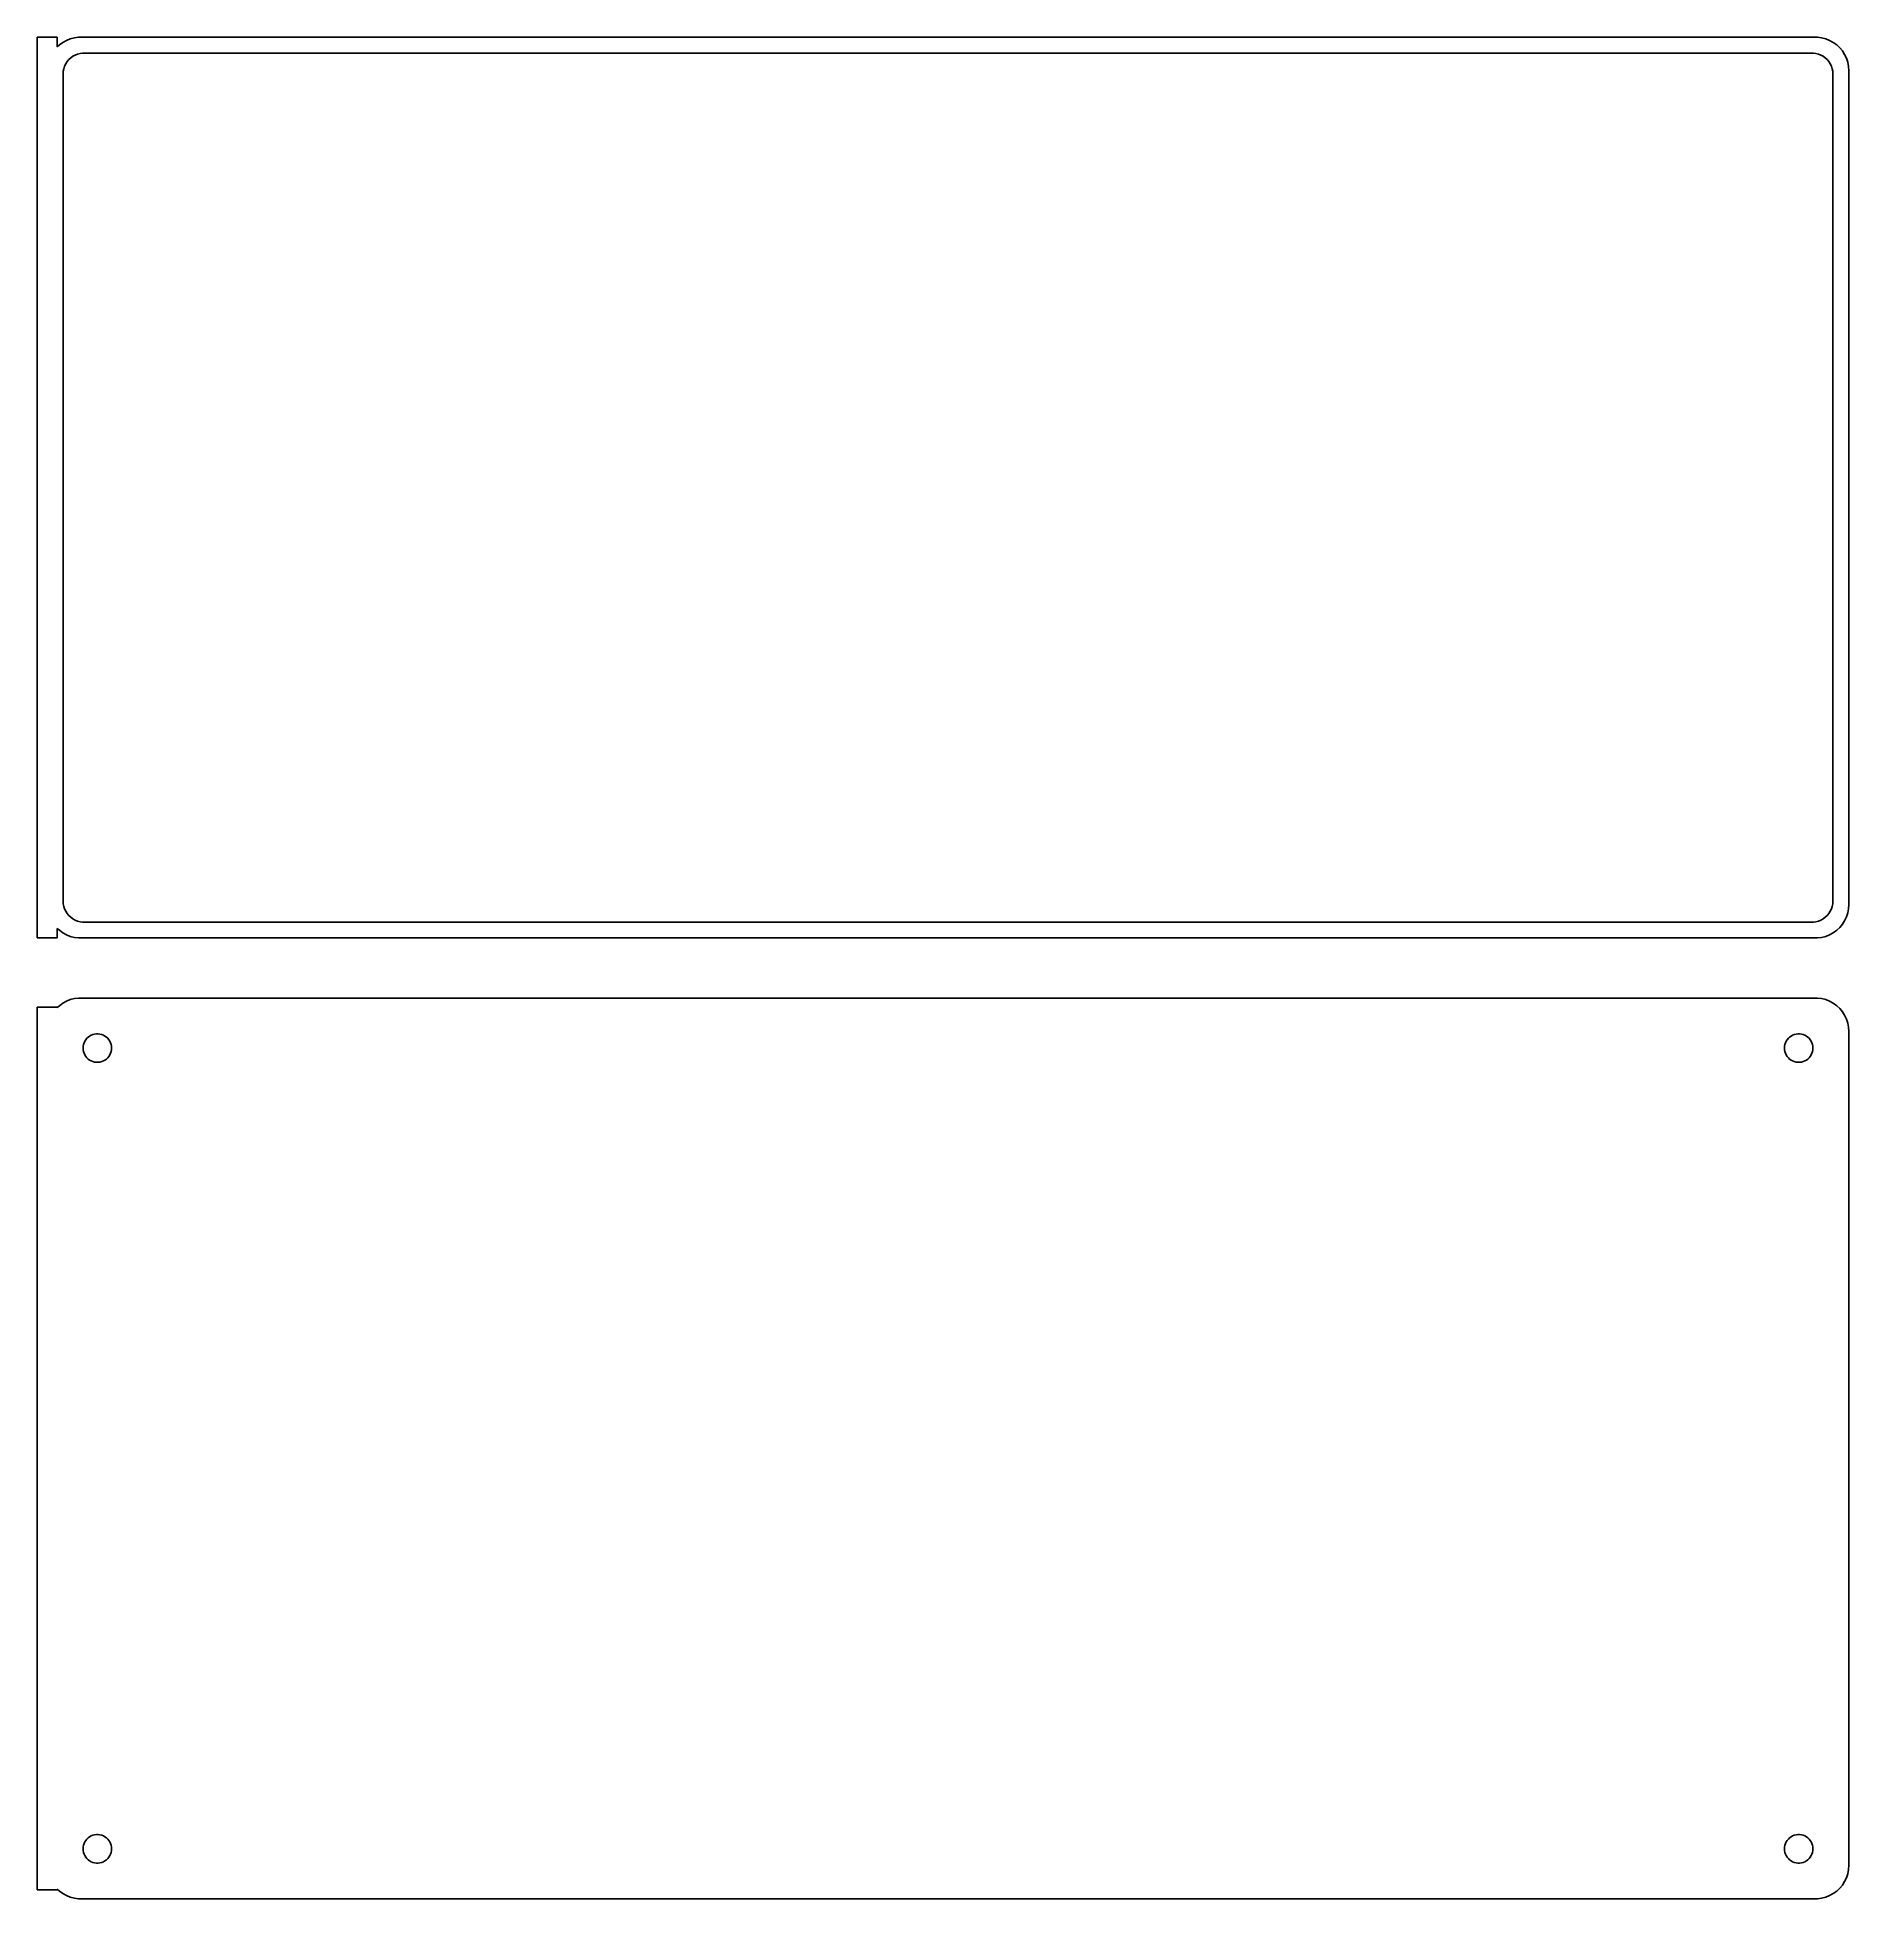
# Model space of a CAD drawing. Header units: metres. Extents: x -136 to 135, y 221 to 499.
import ezdxf

# ---------------------------------------------------------------- set-up
doc = ezdxf.new("R2010")
doc.units = ezdxf.units.M

msp = doc.modelspace()

# ---------------------------------------------------------------- linework, layer by layer
for p, q in [((-133.5, 499.479), (-136.5, 499.479)), ((-136.5, 499.479), (-136.5, 364.521)), ((-133.5, 498.059), (-133.5, 499.479)), ((-130.937, 499.411), (-131.545, 499.255)), ((-130.314, 499.49), (-130.937, 499.411)), ((130.314, 499.49), (-130.314, 499.49)), ((130.937, 499.411), (130.314, 499.49)), ((131.545, 499.255), (130.937, 499.411)), ((-133.187, 498.353), (-133.5, 498.059)), ((-132.679, 498.722), (-133.187, 498.353)), ((-132.129, 499.024), (-132.679, 498.722)), ((-131.545, 499.255), (-132.129, 499.024)), ((-131.484, 496.399), (-131.168, 496.628)), ((-131.168, 496.628), (-130.825, 496.817)), ((-130.825, 496.817), (-130.462, 496.961)), ((-130.462, 496.961), (-130.083, 497.058)), ((-130.083, 497.058), (-129.695, 497.107)), ((-129.695, 497.107), (129.695, 497.107)), ((129.695, 497.107), (130.083, 497.058)), ((130.083, 497.058), (130.462, 496.961)), ((130.462, 496.961), (130.825, 496.817)), ((130.825, 496.817), (131.168, 496.628)), ((131.168, 496.628), (131.484, 496.399)), ((132.129, 499.024), (131.545, 499.255)), ((132.679, 498.722), (132.129, 499.024)), ((133.187, 498.353), (132.679, 498.722)), ((133.645, 497.923), (133.187, 498.353)), ((134.045, 497.439), (133.645, 497.923)), ((134.382, 496.909), (134.045, 497.439)), ((134.649, 496.341), (134.382, 496.909)), ((-132.613, 494), (-132.588, 494.39)), ((-132.613, 370), (-132.613, 494)), ((-132.588, 494.39), (-132.515, 494.774)), ((-132.515, 494.774), (-132.394, 495.146)), ((-132.394, 495.146), (-132.228, 495.5)), ((-132.228, 495.5), (-132.018, 495.83)), ((-132.018, 495.83), (-131.769, 496.131)), ((-131.769, 496.131), (-131.484, 496.399)), ((131.484, 496.399), (131.769, 496.131)), ((131.769, 496.131), (132.018, 495.83)), ((132.018, 495.83), (132.228, 495.5)), ((132.228, 495.5), (132.394, 495.146)), ((132.394, 495.146), (132.515, 494.774)), ((132.515, 494.774), (132.588, 494.39)), ((132.588, 494.39), (132.613, 494)), ((132.613, 494), (132.613, 370)), ((134.843, 495.743), (134.649, 496.341)), ((134.961, 495.127), (134.843, 495.743)), ((135, 494.5), (134.961, 495.127)), ((135, 369.5), (135, 494.5)), ((-132.588, 369.61), (-132.613, 370)), ((-132.515, 369.226), (-132.588, 369.61)), ((-132.394, 368.854), (-132.515, 369.226)), ((-132.228, 368.5), (-132.394, 368.854)), ((-132.018, 368.17), (-132.228, 368.5)), ((132.228, 368.5), (132.018, 368.17)), ((132.394, 368.854), (132.228, 368.5)), ((132.515, 369.226), (132.394, 368.854)), ((132.588, 369.61), (132.515, 369.226)), ((132.613, 370), (132.588, 369.61)), ((134.649, 367.659), (134.843, 368.257)), ((134.843, 368.257), (134.961, 368.873)), ((134.961, 368.873), (135, 369.5)), ((-133.5, 364.521), (-133.5, 365.941)), ((-133.5, 365.941), (-133.187, 365.647)), ((-133.187, 365.647), (-132.679, 365.278)), ((-131.769, 367.869), (-132.018, 368.17)), ((-131.484, 367.601), (-131.769, 367.869)), ((-131.168, 367.372), (-131.484, 367.601)), ((-130.825, 367.183), (-131.168, 367.372)), ((-130.462, 367.039), (-130.825, 367.183)), ((-130.083, 366.942), (-130.462, 367.039)), ((-129.695, 366.893), (-130.083, 366.942)), ((129.695, 366.893), (-129.695, 366.893)), ((130.083, 366.942), (129.695, 366.893)), ((130.462, 367.039), (130.083, 366.942)), ((130.825, 367.183), (130.462, 367.039)), ((131.168, 367.372), (130.825, 367.183)), ((131.484, 367.601), (131.168, 367.372)), ((131.769, 367.869), (131.484, 367.601)), ((132.018, 368.17), (131.769, 367.869)), ((132.679, 365.278), (133.187, 365.647)), ((133.187, 365.647), (133.645, 366.077)), ((133.645, 366.077), (134.045, 366.561)), ((134.045, 366.561), (134.382, 367.091)), ((134.382, 367.091), (134.649, 367.659)), ((-136.5, 364.521), (-133.5, 364.521)), ((-132.679, 365.278), (-132.129, 364.976)), ((-132.129, 364.976), (-131.545, 364.745)), ((-131.545, 364.745), (-130.937, 364.589)), ((-130.937, 364.589), (-130.314, 364.51)), ((-130.314, 364.51), (130.314, 364.51)), ((130.314, 364.51), (130.937, 364.589)), ((130.937, 364.589), (131.545, 364.745)), ((131.545, 364.745), (132.129, 364.976)), ((132.129, 364.976), (132.679, 365.278)), ((-133.187, 354.353), (-133.5, 354.059)), ((-132.679, 354.722), (-133.187, 354.353)), ((-132.129, 355.024), (-132.679, 354.722)), ((-131.545, 355.255), (-132.129, 355.024)), ((-130.937, 355.411), (-131.545, 355.255)), ((-130.314, 355.49), (-130.937, 355.411)), ((130.314, 355.49), (-130.314, 355.49)), ((130.937, 355.411), (130.314, 355.49)), ((131.545, 355.255), (130.937, 355.411)), ((132.129, 355.024), (131.545, 355.255)), ((132.679, 354.722), (132.129, 355.024)), ((133.187, 354.353), (132.679, 354.722)), ((133.645, 353.923), (133.187, 354.353)), ((-133.5, 354.153), (-136.5, 354.153)), ((-136.5, 354.153), (-136.5, 221.847)), ((-133.5, 354.059), (-133.5, 354.153)), ((134.045, 353.439), (133.645, 353.923)), ((134.382, 352.909), (134.045, 353.439)), ((134.649, 352.341), (134.382, 352.909)), ((134.843, 351.743), (134.649, 352.341)), ((134.961, 351.127), (134.843, 351.743)), ((-129.568, 348.531), (-129.485, 348.786)), ((-129.485, 348.786), (-129.371, 349.029)), ((-129.371, 349.029), (-129.227, 349.255)), ((-129.227, 349.255), (-129.057, 349.462)), ((-129.057, 349.462), (-128.861, 349.645)), ((-128.861, 349.645), (-128.644, 349.803)), ((-128.644, 349.803), (-128.409, 349.932)), ((-128.409, 349.932), (-128.16, 350.031)), ((-128.16, 350.031), (-127.9, 350.097)), ((-127.9, 350.097), (-127.634, 350.131)), ((-127.634, 350.131), (-127.366, 350.131)), ((-127.366, 350.131), (-127.1, 350.097)), ((-127.1, 350.097), (-126.84, 350.031)), ((-126.84, 350.031), (-126.591, 349.932)), ((-126.591, 349.932), (-126.356, 349.803)), ((-126.356, 349.803), (-126.139, 349.645)), ((-126.139, 349.645), (-125.943, 349.462)), ((-125.943, 349.462), (-125.773, 349.255)), ((-125.773, 349.255), (-125.629, 349.029)), ((-125.629, 349.029), (-125.515, 348.786)), ((-125.515, 348.786), (-125.432, 348.531)), ((125.432, 348.531), (125.515, 348.786)), ((125.515, 348.786), (125.629, 349.029)), ((125.629, 349.029), (125.773, 349.255)), ((125.773, 349.255), (125.943, 349.462)), ((125.943, 349.462), (126.139, 349.645)), ((126.139, 349.645), (126.356, 349.803)), ((126.356, 349.803), (126.591, 349.932)), ((126.591, 349.932), (126.84, 350.031)), ((126.84, 350.031), (127.1, 350.097)), ((127.1, 350.097), (127.366, 350.131)), ((127.366, 350.131), (127.634, 350.131)), ((127.634, 350.131), (127.9, 350.097)), ((127.9, 350.097), (128.16, 350.031)), ((128.16, 350.031), (128.409, 349.932)), ((128.409, 349.932), (128.644, 349.803)), ((128.644, 349.803), (128.861, 349.645)), ((128.861, 349.645), (129.057, 349.462)), ((129.057, 349.462), (129.227, 349.255)), ((129.227, 349.255), (129.371, 349.029)), ((129.371, 349.029), (129.485, 348.786)), ((129.485, 348.786), (129.568, 348.531)), ((135, 350.5), (134.961, 351.127)), ((135, 225.5), (135, 350.5)), ((-129.635, 348), (-129.618, 348.268)), ((-129.618, 347.732), (-129.635, 348)), ((-129.618, 348.268), (-129.568, 348.531)), ((-129.568, 347.469), (-129.618, 347.732)), ((-129.485, 347.214), (-129.568, 347.469)), ((-129.371, 346.971), (-129.485, 347.214)), ((-129.227, 346.745), (-129.371, 346.971)), ((-129.057, 346.538), (-129.227, 346.745)), ((-128.861, 346.355), (-129.057, 346.538)), ((-128.644, 346.197), (-128.861, 346.355)), ((-128.409, 346.068), (-128.644, 346.197)), ((-128.16, 345.969), (-128.409, 346.068)), ((-127.9, 345.903), (-128.16, 345.969)), ((-126.84, 345.969), (-127.1, 345.903)), ((-126.591, 346.068), (-126.84, 345.969)), ((-126.356, 346.197), (-126.591, 346.068)), ((-126.139, 346.355), (-126.356, 346.197)), ((-125.943, 346.538), (-126.139, 346.355)), ((-125.773, 346.745), (-125.943, 346.538)), ((-125.629, 346.971), (-125.773, 346.745)), ((-125.515, 347.214), (-125.629, 346.971)), ((-125.432, 347.469), (-125.515, 347.214)), ((-125.432, 348.531), (-125.382, 348.268)), ((-125.382, 347.732), (-125.432, 347.469)), ((-125.382, 348.268), (-125.365, 348)), ((-125.365, 348), (-125.382, 347.732)), ((125.365, 348), (125.382, 348.268)), ((125.382, 347.732), (125.365, 348)), ((125.382, 348.268), (125.432, 348.531)), ((125.432, 347.469), (125.382, 347.732)), ((125.515, 347.214), (125.432, 347.469)), ((125.629, 346.971), (125.515, 347.214)), ((125.773, 346.745), (125.629, 346.971)), ((125.943, 346.538), (125.773, 346.745)), ((126.139, 346.355), (125.943, 346.538)), ((126.356, 346.197), (126.139, 346.355)), ((126.591, 346.068), (126.356, 346.197)), ((126.84, 345.969), (126.591, 346.068)), ((127.1, 345.903), (126.84, 345.969)), ((128.16, 345.969), (127.9, 345.903)), ((128.409, 346.068), (128.16, 345.969)), ((128.644, 346.197), (128.409, 346.068)), ((128.861, 346.355), (128.644, 346.197)), ((129.057, 346.538), (128.861, 346.355)), ((129.227, 346.745), (129.057, 346.538)), ((129.371, 346.971), (129.227, 346.745)), ((129.485, 347.214), (129.371, 346.971)), ((129.568, 347.469), (129.485, 347.214)), ((129.568, 348.531), (129.618, 348.268)), ((129.618, 347.732), (129.568, 347.469)), ((129.618, 348.268), (129.635, 348)), ((129.635, 348), (129.618, 347.732)), ((-127.634, 345.869), (-127.9, 345.903)), ((-127.366, 345.869), (-127.634, 345.869)), ((-127.1, 345.903), (-127.366, 345.869)), ((127.366, 345.869), (127.1, 345.903)), ((127.634, 345.869), (127.366, 345.869)), ((127.9, 345.903), (127.634, 345.869)), ((-129.568, 228.531), (-129.485, 228.786)), ((-129.485, 228.786), (-129.371, 229.029)), ((-129.371, 229.029), (-129.227, 229.255)), ((-129.227, 229.255), (-129.057, 229.462)), ((-129.057, 229.462), (-128.861, 229.645)), ((-128.861, 229.645), (-128.644, 229.803)), ((-128.644, 229.803), (-128.409, 229.932)), ((-128.409, 229.932), (-128.16, 230.031)), ((-128.16, 230.031), (-127.9, 230.097)), ((-127.9, 230.097), (-127.634, 230.131)), ((-127.634, 230.131), (-127.366, 230.131)), ((-127.366, 230.131), (-127.1, 230.097)), ((-127.1, 230.097), (-126.84, 230.031)), ((-126.84, 230.031), (-126.591, 229.932)), ((-126.591, 229.932), (-126.356, 229.803)), ((-126.356, 229.803), (-126.139, 229.645)), ((-126.139, 229.645), (-125.943, 229.462)), ((-125.943, 229.462), (-125.773, 229.255)), ((-125.773, 229.255), (-125.629, 229.029)), ((-125.629, 229.029), (-125.515, 228.786)), ((-125.515, 228.786), (-125.432, 228.531)), ((125.432, 228.531), (125.515, 228.786)), ((125.515, 228.786), (125.629, 229.029)), ((125.629, 229.029), (125.773, 229.255)), ((125.773, 229.255), (125.943, 229.462)), ((125.943, 229.462), (126.139, 229.645)), ((126.139, 229.645), (126.356, 229.803)), ((126.356, 229.803), (126.591, 229.932)), ((126.591, 229.932), (126.84, 230.031)), ((126.84, 230.031), (127.1, 230.097)), ((127.1, 230.097), (127.366, 230.131)), ((127.366, 230.131), (127.634, 230.131)), ((127.634, 230.131), (127.9, 230.097)), ((127.9, 230.097), (128.16, 230.031)), ((128.16, 230.031), (128.409, 229.932)), ((128.409, 229.932), (128.644, 229.803)), ((128.644, 229.803), (128.861, 229.645)), ((128.861, 229.645), (129.057, 229.462)), ((129.057, 229.462), (129.227, 229.255)), ((129.227, 229.255), (129.371, 229.029)), ((129.371, 229.029), (129.485, 228.786)), ((129.485, 228.786), (129.568, 228.531)), ((-129.635, 228), (-129.618, 228.268)), ((-129.618, 227.732), (-129.635, 228)), ((-129.618, 228.268), (-129.568, 228.531)), ((-129.568, 227.469), (-129.618, 227.732)), ((-129.485, 227.214), (-129.568, 227.469)), ((-129.371, 226.971), (-129.485, 227.214)), ((-129.227, 226.745), (-129.371, 226.971)), ((-129.057, 226.538), (-129.227, 226.745)), ((-128.861, 226.355), (-129.057, 226.538)), ((-128.644, 226.197), (-128.861, 226.355)), ((-128.409, 226.068), (-128.644, 226.197)), ((-128.16, 225.969), (-128.409, 226.068)), ((-126.591, 226.068), (-126.84, 225.969)), ((-126.356, 226.197), (-126.591, 226.068)), ((-126.139, 226.355), (-126.356, 226.197)), ((-125.943, 226.538), (-126.139, 226.355)), ((-125.773, 226.745), (-125.943, 226.538)), ((-125.629, 226.971), (-125.773, 226.745)), ((-125.515, 227.214), (-125.629, 226.971)), ((-125.432, 227.469), (-125.515, 227.214)), ((-125.432, 228.531), (-125.382, 228.268)), ((-125.382, 227.732), (-125.432, 227.469)), ((-125.382, 228.268), (-125.365, 228)), ((-125.365, 228), (-125.382, 227.732)), ((125.365, 228), (125.382, 228.268)), ((125.382, 227.732), (125.365, 228)), ((125.382, 228.268), (125.432, 228.531)), ((125.432, 227.469), (125.382, 227.732)), ((125.515, 227.214), (125.432, 227.469)), ((125.629, 226.971), (125.515, 227.214)), ((125.773, 226.745), (125.629, 226.971)), ((125.943, 226.538), (125.773, 226.745)), ((126.139, 226.355), (125.943, 226.538)), ((126.356, 226.197), (126.139, 226.355)), ((126.591, 226.068), (126.356, 226.197)), ((126.84, 225.969), (126.591, 226.068)), ((128.409, 226.068), (128.16, 225.969)), ((128.644, 226.197), (128.409, 226.068)), ((128.861, 226.355), (128.644, 226.197)), ((129.057, 226.538), (128.861, 226.355)), ((129.227, 226.745), (129.057, 226.538)), ((129.371, 226.971), (129.227, 226.745)), ((129.485, 227.214), (129.371, 226.971)), ((129.568, 227.469), (129.485, 227.214)), ((129.568, 228.531), (129.618, 228.268)), ((129.618, 227.732), (129.568, 227.469)), ((129.618, 228.268), (129.635, 228)), ((129.635, 228), (129.618, 227.732)), ((-127.9, 225.903), (-128.16, 225.969)), ((-127.634, 225.869), (-127.9, 225.903)), ((-127.366, 225.869), (-127.634, 225.869)), ((-127.1, 225.903), (-127.366, 225.869)), ((-126.84, 225.969), (-127.1, 225.903)), ((127.1, 225.903), (126.84, 225.969)), ((127.366, 225.869), (127.1, 225.903)), ((127.634, 225.869), (127.366, 225.869)), ((127.9, 225.903), (127.634, 225.869)), ((128.16, 225.969), (127.9, 225.903)), ((134.382, 223.091), (134.649, 223.659)), ((134.649, 223.659), (134.843, 224.257)), ((134.843, 224.257), (134.961, 224.873)), ((134.961, 224.873), (135, 225.5)), ((-136.5, 221.847), (-133.5, 221.847)), ((-133.5, 221.847), (-133.5, 221.941)), ((-133.5, 221.941), (-133.187, 221.647)), ((-133.187, 221.647), (-132.679, 221.278)), ((-132.679, 221.278), (-132.129, 220.976)), ((-132.129, 220.976), (-131.545, 220.745)), ((-131.545, 220.745), (-130.937, 220.589)), ((-130.937, 220.589), (-130.314, 220.51)), ((-130.314, 220.51), (130.314, 220.51)), ((130.314, 220.51), (130.937, 220.589)), ((130.937, 220.589), (131.545, 220.745)), ((131.545, 220.745), (132.129, 220.976)), ((132.129, 220.976), (132.679, 221.278)), ((132.679, 221.278), (133.187, 221.647)), ((133.187, 221.647), (133.645, 222.077)), ((133.645, 222.077), (134.045, 222.561)), ((134.045, 222.561), (134.382, 223.091))]:
    msp.add_line(p, q)

doc.saveas('drawing.dxf')
